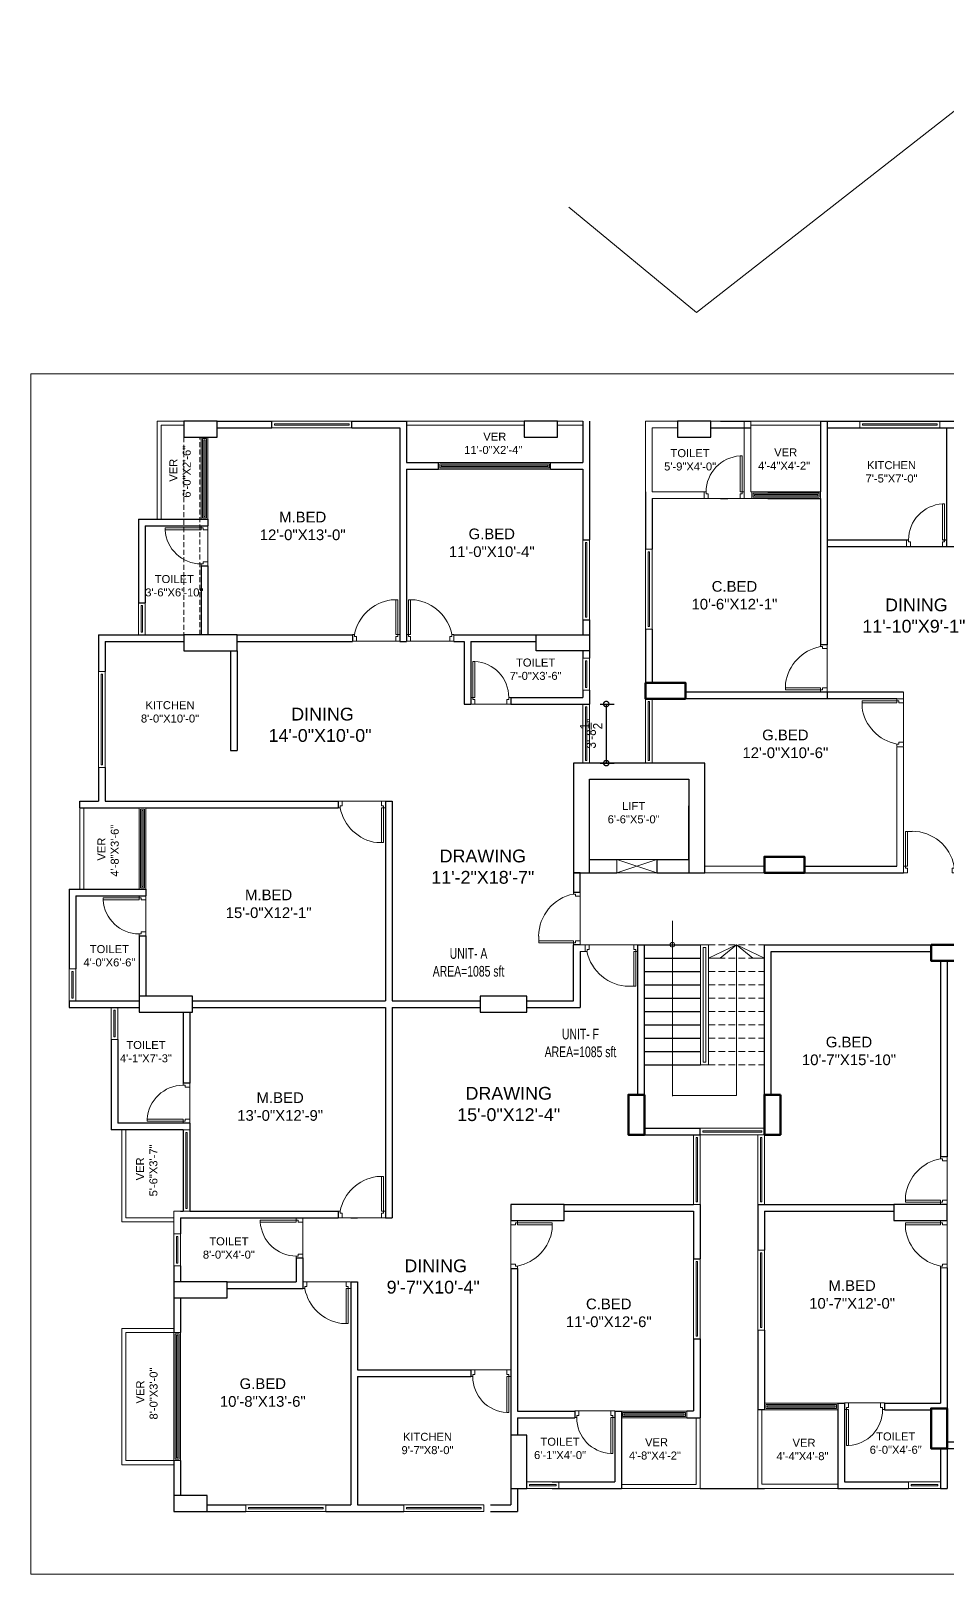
# Model space of a CAD drawing. Header units: feet. Extents: x 26 to 44756, y -209071 to 1253.
# Drawn here: x 1810 to 2497, y 95 to 1253 of the extents above; entities that cross this region are included whole.
import ezdxf

# ---------------------------------------------------------------- set-up
doc = ezdxf.new("R2010")
doc.units = ezdxf.units.FT
doc.header["$MEASUREMENT"] = 0
doc.linetypes.add('DASHED2', pattern=[0.375, 0.25, -0.125])
doc.linetypes.add('HIDDEN', pattern=[0.375, 0.25, -0.125])
doc.layers.get('0').update_dxf_attribs({"lineweight": 0})
doc.layers.get('Defpoints').update_dxf_attribs({"lineweight": 15})
for name, color, linetype, lineweight in [('Beam_Zakirul', 3, 'Continuous', 15), ('COLUMN', 1, 'Continuous', 50), ('Column_Zakirul', 10, 'Continuous', 30), ('DOOR', 13, 'Continuous', 20), ('VER', 30, 'Continuous', 15), ('wall', 250, 'Continuous', 0), ('WALL (I)', 7, 'Continuous', 0), ('WALL 0.30', 3, 'Continuous', 0), ('WIN', 132, 'Continuous', 9)]:
    doc.layers.add(name, color=color, linetype=linetype, lineweight=lineweight)
doc.styles.add('a', font='times.ttf', dxfattribs={"height": 1})
doc.styles.add('arial narrow', font='ARIALN.TTF')
doc.styles.add('DIM', font='arial.ttf', dxfattribs={"width": 0.9, "height": 7})
doc.styles.add('TNR', font='ARIALN.TTF', dxfattribs={"width": 0.7, "height": 8})
doc.dimstyles.new('STANDARD$0', dxfattribs={"dimscale": 0, "dimtxt": 10, "dimasz": 8, "dimexe": 6, "dimexo": 8, "dimgap": 3, "dimtad": 1, "dimdec": 1, "dimzin": 3, "dimdsep": 46, "dimlunit": 4, "dimtxsty": 'DIM', "dimblk": 'DOTSMALL', "dimcen": 0, "dimclrd": 6, "dimclre": 6, "dimclrt": 256, "dimadec": 0, "dimazin": 0, "dimtfac": 1, "dimtdec": 1, "dimtofl": 0, "dimtmove": 2, "dimatfit": 1, "dimldrblk": 'DOTSMALL', "dimfxl": 1, "dimtolj": 1, "dimtzin": 0, "dimarcsym": 0})

# ---------------------------------------------------------------- blocks, each defined once
blk = doc.blocks.new('d 36')
at = {"layer": 'DOOR'}
for p, q in [((114513.8, 20341.9), (114508.8, 20341.9)), ((114512.3, 20315.8), (114512.3, 20341.9)), ((114513.8, 20315.8), (114513.8, 20341.9)), ((114479.8, 20315.8), (114481.3, 20315.8)), ((114481.3, 20314.3), (114482.8, 20314.3)), ((114512.3, 20315.8), (114513.8, 20315.8)), ((114513.8, 20314.3), (114512.3, 20314.3)), ((114515.3, 20315.8), (114513.8, 20315.8)), ((114479.8, 20310.8), (114482.8, 20310.8)), ((114482.8, 20310.8), (114512.3, 20310.8)), ((114515.3, 20310.8), (114512.3, 20310.8))]:
    blk.add_line(p, q, dxfattribs=at)
for points in [[(114481.3, 20314.3), (114481.3, 20315.8)], [(114482.8, 20310.8), (114482.8, 20314.3)], [(114512.3, 20310.8), (114512.3, 20314.3)], [(114513.8, 20314.3), (114513.8, 20315.8)]]:
    blk.add_lwpolyline(points, dxfattribs=at)
blk.add_arc((114513.3, 20309.6), 32.6, 97.9478, 168.9886, dxfattribs=at)
blk = doc.blocks.new('D2')
at = {"layer": 'DOOR', "linetype": 'ByBlock'}
for p, q in [((-5, 0), (-5, -1.5)), ((0, 0), (0, -3)), ((-3.5, -1.5), (-3.5, -3)), ((-32, -27), (-32, -28.5)), ((-5, -27), (-32, -27)), ((-5, -28.5), (-32, -28.5)), ((-5, -27), (-5, -28.5)), ((-5, -30), (-5, -28.5)), ((-3.5, -28.5), (-3.5, -27)), ((0, -30), (0, -27))]:
    blk.add_line(p, q, dxfattribs=at)
for points in [[(-3.5, -1.5), (-5, -1.5)], [(0, -3), (-3.5, -3)], [(-3.5, -28.5), (-5, -28.5)], [(0, -27), (-3.5, -27)]]:
    blk.add_lwpolyline(points, dxfattribs=at)
blk.add_arc((-5, -28.5), 27, 90, 176.8153, dxfattribs=at)
blk = doc.blocks.new('DOOOO')
at = {"layer": 'DOOR'}
blk.add_line((103921.8, 4820), (103945.8, 4820), dxfattribs=at)
at = {"layer": 'DOOR', "rotation": 270}
blk.add_blockref('D2', (103948.8, 4820), dxfattribs=at)
blk = doc.blocks.new('d40')
at = {"layer": 'DOOR'}
for p, q in [((66129.6, 28438.5), (66124.6, 28438.5)), ((66128.1, 28412.5), (66128.1, 28438.5)), ((66129.6, 28412.5), (66129.6, 28438.5)), ((66091.6, 28412.5), (66093.1, 28412.5)), ((66091.6, 28407.5), (66094.6, 28407.5)), ((66093.1, 28411), (66094.6, 28411)), ((66128.1, 28412.5), (66129.6, 28412.5)), ((66129.6, 28411), (66128.1, 28411)), ((66131.1, 28407.5), (66128.1, 28407.5)), ((66131.1, 28412.5), (66129.6, 28412.5))]:
    blk.add_line(p, q, dxfattribs=at)
for points in [[(66093.1, 28411), (66093.1, 28412.5)], [(66094.6, 28407.5), (66094.6, 28411)], [(66128.1, 28407.5), (66128.1, 28411)], [(66129.6, 28411), (66129.6, 28412.5)]]:
    blk.add_lwpolyline(points, dxfattribs=at)
blk.add_arc((66124.9, 28406.1), 32.5, 90.5874, 168.6309, dxfattribs=at)
blk = doc.blocks.new('_DOTSMALL')
at = {"color": 0, "linetype": 'ByBlock', "const_width": 0.5}
blk.add_lwpolyline([(-0.0625, 0, 1), (0.0625, 0, 1)], format="xyb", close=True, dxfattribs=at)
blk = doc.blocks.new('*D98')
at = {"color": 6, "lineweight": -2, "transparency": 16777216}
for p, q in [((2236.6, 747.9), (2247.2, 747.9)), ((2241.2, 747.9), (2241.2, 703.6)), ((2236.6, 703.6), (2247.2, 703.6))]:
    blk.add_line(p, q, dxfattribs=at)
at = {"layer": 'Defpoints', "color": 0, "transparency": 16777216}
for p in [(2228.6, 747.9, 821.9), (2228.6, 703.6), (2241.2, 703.6)]:
    blk.add_point(p, dxfattribs=at)
at = {"color": 6, "lineweight": -2, "transparency": 16777216, "xscale": 8, "yscale": 8, "zscale": 8}
for p, rotation in [((2241.2, 747.9), 90), ((2241.2, 703.6), 270)]:
    blk.add_blockref('_DOTSMALL', p, dxfattribs=dict(at, rotation=rotation))
at = {"transparency": 16777216, "insert": (2229.9, 725.7), "char_height": 7, "attachment_point": 5, "rotation": 90, "style": 'DIM'}
blk.add_mtext('\\A1;3\'-8{\\H1x;\\S1/2;}"', dxfattribs=at)

msp = doc.modelspace()

# ---------------------------------------------------------------- linework, layer by layer
for p, q in [((2308.95, 1041.58), (2579.03, 1252.72)), ((2213.17, 1120.61), (2308.95, 1041.58)), ((2294.59, 959.99, 821.93), (2270.59, 959.99, 821.93)), ((2270.59, 906.97, 821.93), (2270.59, 959.99, 821.93)), ((2275.59, 906.97, 821.93), (2275.59, 954.99, 821.93)), ((2294.59, 954.99, 821.93), (2275.59, 954.99, 821.93)), ((2344.59, 906.97, 821.93), (2344.59, 959.99, 821.93)), ((2349.59, 906.97, 821.93), (2349.59, 959.99, 821.93)), ((2314.59, 906.97, 821.93), (2275.59, 906.97, 821.93)), ((2314.59, 906.97, 821.93), (2314.59, 901.97, 821.93)), ((2344.59, 906.97, 821.93), (2344.59, 901.97, 821.93)), ((2349.59, 906.97, 821.93), (2350.41, 906.97, 821.93)), ((2314.59, 901.97, 821.93), (2275.59, 901.97, 821.93)), ((2350.41, 901.97, 821.93), (2344.59, 901.97, 821.93)), ((2466.41, 870.99, 821.93), (2466.41, 865.99, 821.93)), ((2126.91, 794.9, 821.93), (2126.91, 799.9, 821.93)), ((2464.09, 751.9, 821.93), (2464.09, 756.9, 853.41)), ((2459.09, 751.9, 821.93), (2464.09, 751.9, 821.93)), ((2459.09, 626.36, 31.48), (2459.09, 715.9, 595.26)), ((2459.09, 715.9, 821.93), (2464.09, 715.9, 821.93)), ((2464.09, 621.36), (2464.09, 715.9, 595.26)), ((2359.79, 626.36), (2315.09, 626.36)), ((2315.09, 626.36), (2316.49, 626.36)), ((2315.09, 621.36), (2359.79, 621.36)), ((2221.59, 567.36), (2225.29, 567.36, 821.93)), ((2225.29, 567.36, 821.93), (2225.29, 562.36, 821.93)), ((2225.29, 562.36, 821.93), (2221.59, 562.36)), ((1923.93, 428.46, 821.93), (1928.93, 428.46, 821.93)), ((1916.93, 362.46, 821.93), (1916.93, 367.46, 821.93)), ((1916.93, 367.46, 821.93), (1923.93, 367.46, 821.93)), ((1916.93, 350.46, 821.93), (1916.93, 362.46, 821.93)), ((2496.8, 324.96, 821.93), (2491.8, 324.96, 821.93))]:
    msp.add_line(p, q)
at = {"color": 7, "lineweight": 25, "ltscale": 2}
for p, q in [((1949.41, 959.99, 821.93), (1990.41, 959.99, 821.93)), ((1949.41, 954.99, 821.93), (1990.41, 954.99, 821.93)), ((1949.41, 954.99, 821.93), (1990.41, 954.99, 821.93)), ((1990.41, 954.99, 821.93), (1990.41, 959.99, 821.93)), ((2050.41, 959.99, 821.93), (2091.41, 959.99, 821.93)), ((2050.41, 954.99, 821.93), (2050.41, 959.99, 821.93)), ((2050.41, 954.99, 821.93), (2080.41, 954.99, 821.93)), ((2050.41, 954.99, 821.93), (2086.41, 954.99, 821.93)), ((2086.41, 954.99, 821.93), (2086.41, 794.9, 821.93)), ((2091.41, 959.99, 821.93), (2091.41, 928.99, 821.93)), ((2223.59, 959.99, 821.93), (2223.59, 928.93, 821.93)), ((2228.59, 959.99, 821.93), (2228.59, 870.95, 821.93)), ((2228.59, 959.99, 821.93), (2228.59, 870.95, 821.93)), ((2319.59, 954.99, 821.93), (2349.59, 954.99, 821.93)), ((2326.94, 959.99, 821.93), (2349.59, 959.99, 821.93)), ((2401.77, 959.99, 821.93), (2401.77, 906.97, 821.93)), ((2401.77, 959.99, 821.93), (2406.77, 959.99, 821.93)), ((2406.77, 959.99, 821.93), (2406.77, 792.4, 821.93)), ((2406.77, 959.99, 821.93), (2524.41, 959.99, 821.93)), ((2406.77, 954.99, 821.93), (2524.41, 954.99, 821.93)), ((2496.41, 954.99, 821.93), (2496.41, 865.99, 821.93)), ((2091.41, 928.99, 821.93), (2115.5, 928.99, 821.93)), ((2115.5, 923.99, 821.93), (2115.5, 928.99, 821.93)), ((2199.5, 928.93, 821.93), (2223.59, 928.93, 821.93)), ((2199.5, 923.93, 821.93), (2199.5, 928.93, 821.93)), ((2091.41, 923.99, 821.93), (2091.41, 794.9, 821.93)), ((2091.41, 923.99, 821.93), (2115.5, 923.99, 821.93)), ((2199.5, 923.93, 821.93), (2223.59, 923.93, 821.93)), ((2223.59, 923.93, 821.93), (2223.59, 870.95, 821.93)), ((2223.59, 914.99, 821.93), (2223.59, 870.95, 821.93)), ((2270.59, 906.97, 821.93), (2270.59, 863.94, 821.93)), ((2362.41, 906.97, 821.93), (2401.77, 906.97, 821.93)), ((2275.59, 901.97, 821.93), (2275.59, 863.94, 821.93)), ((2326.94, 901.97, 821.93), (2332.41, 901.97, 821.93)), ((2362.41, 901.97, 821.93), (2401.77, 901.97, 821.93)), ((2401.77, 901.97, 821.93), (2401.77, 792.4, 821.93)), ((1890.41, 886.49, 821.93), (1890.41, 823.9, 821.93)), ((1890.41, 886.49, 821.93), (1937.41, 886.49, 821.93)), ((1895.41, 881.49, 821.93), (1895.41, 823.9, 821.93)), ((1895.41, 881.49, 821.93), (1942.41, 881.49, 821.93)), ((1937.41, 886.49, 821.93), (1942.41, 886.49, 821.93)), ((1942.41, 886.49, 821.93), (1942.41, 881.49, 821.93)), ((2223.59, 870.95, 821.93), (2228.59, 870.95, 821.93)), ((2406.77, 870.99, 821.93), (2467.91, 870.99, 821.93)), ((2493.41, 870.99, 821.93), (2496.41, 870.99, 821.93)), ((2406.77, 865.99, 821.93), (2519.41, 865.99, 821.93)), ((1937.41, 851.49, 821.93), (1937.41, 799.9, 821.93)), ((1937.41, 851.49, 821.93), (1942.41, 851.49, 821.93)), ((1942.41, 851.49, 821.93), (1942.41, 799.9, 821.93)), ((1890.41, 823.9, 821.93), (1895.41, 823.9, 821.93)), ((2223.59, 810.95, 821.93), (2223.59, 799.9, 821.93)), ((2223.59, 810.95, 821.93), (2223.59, 799.9, 821.93)), ((2223.59, 810.95, 821.93), (2228.59, 810.95, 821.93)), ((2228.59, 810.95, 821.93), (2228.59, 799.9, 821.93)), ((2228.59, 810.95, 821.93), (2228.59, 782.4, 821.93)), ((1860.51, 799.9, 821.93), (1924.41, 799.9, 821.93)), ((1860.51, 799.9, 821.93), (1860.51, 772.36, 821.93)), ((1964.41, 799.9, 821.93), (2050.91, 799.9, 821.93)), ((2050.91, 799.9, 821.93), (2050.91, 794.9, 821.93)), ((2126.91, 799.9, 821.93), (2223.59, 799.9, 821.93)), ((2270.59, 803.94, 821.93), (2270.59, 763.9, 821.93)), ((2275.59, 803.94, 821.93), (2275.59, 763.9, 821.93)), ((1865.51, 794.9, 821.93), (1924.41, 794.9, 821.93)), ((1865.51, 794.9, 821.93), (1865.51, 772.36, 821.93)), ((1959.41, 787.9, 821.93), (1959.41, 713.05, 821.93)), ((1964.41, 794.9, 821.93), (2050.91, 794.9, 821.93)), ((1964.41, 787.9, 821.93), (1964.41, 713.05, 821.93)), ((2086.41, 794.9, 821.93), (2091.41, 794.9, 821.93)), ((2126.91, 794.9, 821.93), (2134.59, 794.9, 821.93)), ((2134.59, 794.9, 821.93), (2134.59, 747.9, 821.93)), ((2139.59, 794.9, 821.93), (2139.59, 747.9, 821.93)), ((2139.59, 794.9, 821.93), (2188.59, 794.9, 821.93)), ((2223.59, 787.9, 821.93), (2223.59, 782.4, 821.93)), ((2223.59, 787.9, 821.93), (2223.59, 782.4, 821.93)), ((2228.59, 787.9, 821.93), (2228.59, 782.4, 821.93)), ((2228.59, 787.9, 821.93), (2228.59, 782.4, 821.93)), ((2406.77, 792.4, 821.93), (2401.77, 792.4, 821.93)), ((2169.59, 752.9, 821.93), (2169.59, 747.9, 821.93)), ((2169.59, 752.9, 821.93), (2223.59, 752.9, 821.93)), ((2223.59, 758.4, 821.93), (2223.59, 752.9, 821.93)), ((2223.59, 758.4, 821.93), (2223.59, 752.9, 821.93)), ((2228.59, 758.4, 821.93), (2228.59, 747.9, 821.93)), ((2228.59, 758.4, 821.93), (2228.59, 747.9, 821.93)), ((2464.09, 756.9, 821.93), (2300.59, 756.9, 821.93)), ((2406.77, 756.9, 821.93), (2406.77, 751.9, 821.93)), ((2134.59, 747.9, 821.93), (2139.59, 747.9, 821.93)), ((2169.59, 747.9, 821.93), (2228.59, 747.9, 821.93)), ((2459.09, 751.9, 821.93), (2300.59, 751.9, 821.93)), ((1959.41, 713.05, 821.93), (1964.41, 713.05, 821.93)), ((1860.51, 700.36, 821.93), (1860.51, 675.05, 821.93)), ((1860.51, 700.36, 821.93), (1860.51, 675.05, 821.93)), ((1865.51, 700.36, 821.93), (1865.51, 675.05, 821.93)), ((1865.51, 700.36, 821.93), (1865.51, 675.05, 821.93)), ((2243.09, 691.58, 821.93), (2303.09, 691.58, 821.93)), ((1846.34, 675.05, 821.93), (1860.51, 675.05, 821.93)), ((1846.34, 670.05, 821.93), (1846.34, 675.05, 821.93)), ((1865.51, 675.05, 821.93), (2040.23, 675.05, 821.93)), ((2040.23, 675.05, 821.93), (2040.23, 670.05, 821.93)), ((2075.73, 675.05, 821.93), (2075.73, 525.38, 821.93)), ((2075.73, 675.05, 821.93), (2080.73, 675.05, 821.93)), ((2080.73, 675.05, 821.93), (2080.73, 525.38, 821.93)), ((2303.09, 631.36, 821.93), (2303.09, 671.58, 821.93)), ((1846.34, 670.05, 821.93), (1890.93, 670.05, 821.93)), ((1895.93, 670.05, 821.93), (2040.23, 670.05, 821.93)), ((2228.59, 631.36, 821.93), (2249.09, 631.36, 821.93)), ((2279.09, 631.36, 821.93), (2279.09, 621.36, 821.93)), ((2279.09, 631.36, 821.93), (2303.09, 631.36, 821.93)), ((2389.79, 626.36, 821.93), (2459.09, 626.36, 821.93)), ((2228.59, 621.36, 821.93), (2249.09, 621.36, 821.93)), ((2279.09, 621.36, 821.93), (2313.02, 621.36, 821.93)), ((2389.79, 621.36, 821.93), (2464.09, 621.36, 821.93)), ((1838.34, 609.05, 821.93), (1838.34, 549.38, 821.93)), ((1838.34, 609.05, 821.93), (1890.93, 609.05, 821.93)), ((1843.34, 604.05, 821.93), (1843.34, 549.38, 821.93)), ((1843.34, 604.05, 821.93), (1895.93, 604.05, 821.93)), ((1890.93, 609.05, 821.93), (1895.93, 609.05, 821.93)), ((1895.93, 609.05, 821.93), (1895.93, 604.05, 821.93)), ((1890.93, 574.05, 821.93), (1895.93, 574.05, 821.93)), ((1890.93, 574.05, 821.93), (1890.93, 525.99, 821.93)), ((1895.93, 574.05, 821.93), (1895.93, 528.88, 821.93)), ((2216.59, 525.38), (2216.59, 567.36)), ((2221.59, 567.36), (2216.59, 567.36)), ((2264.79, 454.82, 821.93), (2264.79, 567.36, 821.93)), ((2264.79, 567.36, 821.93), (2311.79, 567.36, 821.93)), ((2269.79, 454.82, 821.93), (2269.79, 567.36, 821.93)), ((2359.79, 567.36, 821.93), (2484.8, 567.36, 821.93)), ((2359.79, 454.82, 821.93), (2359.79, 567.36, 821.93)), ((2359.79, 567.36, 821.93), (2364.79, 567.36, 821.93)), ((2221.59, 562.36), (2221.59, 520.38)), ((2269.79, 557.36, 821.93), (2311.79, 557.36, 821.93)), ((2364.79, 562.36, 821.93), (2484.8, 562.36, 821.93)), ((2364.79, 454.82, 821.93), (2364.79, 562.36, 821.93)), ((2269.79, 547.36, 821.93), (2311.79, 547.36, 821.93)), ((2491.8, 555.36, 821.93), (2491.8, 408.39, 821.93)), ((2496.8, 555.36, 821.93), (2496.8, 408.39, 821.93)), ((2269.79, 537.36, 821.93), (2311.79, 537.36, 821.93)), ((1838.34, 525.38, 821.93), (1838.34, 520.38, 821.93)), ((1838.34, 525.38, 821.93), (1890.93, 525.38, 821.93)), ((1930.93, 525.38, 821.93), (2075.73, 525.38, 821.93)), ((2080.73, 525.38, 821.93), (2146.59, 525.38, 821.93)), ((2181.59, 525.38, 821.93), (2216.59, 525.38, 821.93)), ((2269.79, 527.36, 821.93), (2311.79, 527.36, 821.93)), ((1838.34, 520.38, 821.93), (1890.93, 520.38, 821.93)), ((1923.93, 516.88, 821.93), (1923.93, 463.46, 821.93)), ((1928.93, 516.88, 821.93), (1928.93, 463.46, 821.93)), ((1930.93, 520.38, 821.93), (2075.73, 520.38, 821.93)), ((2075.73, 520.38, 821.93), (2075.73, 362.46, 821.93)), ((2080.73, 520.38, 821.93), (2080.73, 362.46, 821.93)), ((2080.73, 520.38, 821.93), (2146.59, 520.38, 821.93)), ((2181.59, 520.38, 821.93), (2221.59, 520.38, 821.93)), ((2269.79, 517.36, 821.93), (2311.79, 517.36, 821.93)), ((2269.79, 507.36, 821.93), (2311.79, 507.36, 821.93)), ((1869.93, 496.38, 821.93), (1869.93, 428.46, 821.93)), ((1874.93, 496.38, 821.93), (1874.93, 433.46, 821.93)), ((2269.79, 497.36, 821.93), (2311.79, 497.36, 821.93)), ((2269.79, 487.36, 821.93), (2311.79, 487.36, 821.93)), ((2269.79, 477.36, 821.93), (2311.79, 477.36, 821.93)), ((1928.93, 463.46, 821.93), (1923.93, 463.46, 821.93)), ((1923.93, 428.46, 821.93), (1869.93, 428.46, 821.93)), ((1928.93, 433.46, 821.93), (1874.93, 433.46, 821.93)), ((1923.93, 428.46, 821.93), (1923.93, 367.46, 821.93)), ((1928.93, 433.46, 821.93), (1928.93, 367.46, 821.93)), ((2269.79, 429.82, 821.93), (2311.58, 429.82, 821.93)), ((2311.58, 424.82, 821.93), (2311.58, 429.82, 821.93)), ((2269.79, 424.82, 821.93), (2311.58, 424.82, 821.93)), ((2496.8, 408.39, 821.93), (2491.8, 408.39, 821.93)), ((2209.59, 372.46, 821.93), (2301.59, 372.46, 821.93)), ((2209.59, 372.46, 821.93), (2306.59, 372.46, 821.93)), ((2311.58, 372.46, 821.93), (2311.58, 331.79, 821.93)), ((2354.79, 372.46, 821.93), (2354.79, 338.29, 821.93)), ((2354.79, 372.46, 821.93), (2456.8, 372.46, 821.93)), ((2354.79, 372.46, 821.93), (2456.8, 372.46, 821.93)), ((1921.93, 367.46, 821.93), (1923.93, 367.46, 821.93)), ((1921.93, 362.46, 821.93), (2040.23, 362.46, 821.93)), ((1921.93, 362.46, 821.93), (1921.93, 350.46, 821.93)), ((1928.93, 367.46, 821.93), (2040.23, 367.46, 821.93)), ((2040.23, 367.46, 821.93), (2040.23, 362.46, 821.93)), ((2049.73, 362.46, 821.93), (2054.73, 362.46, 821.93)), ((2075.73, 362.46, 821.93), (2080.73, 362.46, 821.93)), ((2209.59, 367.46, 821.93), (2306.58, 367.46, 821.93)), ((2306.58, 367.46, 821.93), (2306.58, 331.79, 821.93)), ((2359.79, 367.46, 821.93), (2359.79, 338.29, 821.93)), ((2359.79, 367.46, 821.93), (2456.8, 367.46, 821.93)), ((2359.79, 367.46, 821.93), (2456.8, 367.46, 821.93)), ((1916.93, 326.46, 821.93), (1916.93, 314.46, 821.93)), ((1921.93, 326.46, 821.93), (1921.93, 314.46, 821.93)), ((2008.73, 332.46, 821.93), (2013.73, 332.46, 821.93)), ((2008.73, 332.46, 821.93), (2008.73, 314.46, 821.93)), ((2013.73, 332.46, 821.93), (2013.73, 309.46, 821.93)), ((2169.59, 324.46, 821.93), (2169.59, 171.7, 821.93)), ((2169.59, 324.46, 821.93), (2174.59, 324.46, 821.93)), ((2174.59, 324.46, 821.93), (2174.59, 217.7, 821.93)), ((2306.58, 331.79, 821.93), (2311.58, 331.79, 821.93)), ((2491.8, 324.96, 821.93), (2491.8, 223.7, 821.93)), ((2496.8, 324.96, 821.93), (2496.8, 219.7, 821.93)), ((1956.93, 314.46, 821.93), (2008.73, 314.46, 821.93)), ((2049.73, 314.65, 821.93), (2054.73, 314.65, 821.93)), ((2049.73, 314.65, 821.93), (2049.73, 147.46, 821.93)), ((2054.73, 314.65, 821.93), (2054.73, 248.46, 821.93)), ((1916.93, 302.46, 821.93), (1916.93, 276.46, 821.93)), ((1921.93, 302.46, 821.93), (1921.93, 276.46, 821.93)), ((1956.93, 309.46, 821.93), (2013.73, 309.46, 821.93)), ((2354.79, 278.29, 821.93), (2354.79, 218.7, 821.93)), ((2359.79, 278.29, 821.93), (2359.79, 223.7, 821.93)), ((2306.58, 271.79, 821.93), (2306.58, 217.73, 821.93)), ((2306.58, 271.79, 821.93), (2311.58, 271.79, 821.93)), ((2311.58, 271.79, 821.93), (2311.58, 212.7, 821.93)), ((2054.73, 248.46, 821.93), (2139.59, 248.46, 821.93)), ((2054.73, 243.46, 821.93), (2139.59, 243.46, 821.93)), ((2054.73, 243.46, 821.93), (2054.73, 147.46, 821.93)), ((2139.59, 248.46, 821.93), (2139.59, 243.46, 821.93)), ((2414.83, 223.7, 821.93), (2414.83, 218.7, 821.93)), ((2414.83, 223.7, 821.93), (2419.83, 223.7, 821.93)), ((2419.83, 223.7, 821.93), (2419.83, 164.7, 821.93)), ((2449.83, 223.7, 821.93), (2449.83, 218.7, 821.93)), ((2449.83, 223.7, 821.93), (2491.8, 223.7, 821.93)), ((2174.59, 217.7, 821.93), (2217.59, 217.7, 821.93)), ((2174.59, 212.7, 821.93), (2217.59, 212.7, 821.93)), ((2174.59, 212.7, 821.93), (2174.59, 199.7, 821.93)), ((2217.59, 217.7, 821.93), (2217.59, 212.7, 821.93)), ((2247.59, 217.7, 821.93), (2252.59, 217.7, 821.93)), ((2247.59, 217.7, 821.93), (2247.59, 164.7, 821.93)), ((2252.59, 217.7, 821.93), (2252.59, 159.7, 821.93)), ((2301.59, 217.73, 821.93), (2306.58, 217.73, 821.93)), ((2301.59, 212.7, 821.93), (2311.58, 212.7, 821.93)), ((2359.8, 218.7, 821.93), (2354.79, 218.7, 821.93)), ((2414.83, 218.7, 821.93), (2414.83, 159.7, 821.93)), ((2449.83, 218.7, 821.93), (2484.8, 218.7, 821.93)), ((2491.8, 189.7, 821.93), (2491.8, 159.7, 821.93)), ((2496.8, 194.7, 821.93), (2544.8, 194.7, 821.93)), ((2496.8, 189.7, 821.93), (2496.8, 159.7, 821.93)), ((2496.8, 189.7, 821.93), (2627.8, 189.7, 821.93)), ((1916.93, 180.46, 821.93), (1916.93, 154.46, 821.93)), ((1921.93, 180.46, 821.93), (1921.93, 154.46, 821.93)), ((2200.59, 164.7, 821.93), (2247.59, 164.7, 821.93)), ((2419.83, 164.7, 821.93), (2467.8, 164.7, 821.93)), ((2169.59, 159.7, 821.93), (2169.59, 147.46, 821.93)), ((2174.59, 159.7, 821.93), (2174.59, 142.46, 821.93)), ((2200.59, 159.7, 821.93), (2252.59, 159.7, 821.93)), ((2311.58, 159.7, 821.93), (2359.79, 159.7, 821.93)), ((2414.83, 159.7, 821.93), (2467.8, 159.7, 821.93)), ((2491.8, 159.7, 821.93), (2496.8, 159.7, 821.93)), ((1941.93, 147.46, 821.93), (1970.99, 147.46, 821.93)), ((1941.93, 142.46, 821.93), (1970.99, 142.46, 821.93)), ((2030.99, 147.46, 821.93), (2049.73, 147.46, 821.93)), ((2030.99, 142.46, 821.93), (2089.48, 142.46, 821.93)), ((2054.73, 147.46, 821.93), (2089.48, 147.46, 821.93)), ((2154.48, 147.46, 821.93), (2169.59, 147.46, 821.93)), ((2154.48, 142.46, 821.93), (2174.59, 142.46, 821.93))]:
    msp.add_line(p, q, dxfattribs=at)
msp.add_lwpolyline([(1809.73, 995.52), (3289.26, 995.52), (3289.26, 95.37), (1809.73, 95.37)], close=True)
msp.add_lwpolyline([(2216.59, 606.86), (2221.59, 606.86), (2221.59, 621.36), (2216.59, 621.36)], close=True, dxfattribs=at)
at = {"layer": 'Beam_Zakirul', "linetype": 'DASHED2', "lineweight": 13, "ltscale": 15, "elevation": 821.93}
msp.add_lwpolyline([(1936.41, 947.99), (1924.41, 947.99), (1924.41, 799.9), (1936.41, 799.9)], close=True, dxfattribs=at)
at = {"layer": 'COLUMN', "ltscale": 85, "elevation": 821.93}
for points in [[(2270.59, 763.9), (2270.59, 751.9), (2300.59, 751.9), (2300.59, 763.9)], [(2389.79, 621.36), (2389.79, 633.36), (2359.79, 633.36), (2359.79, 621.36)], [(2484.8, 567.36), (2484.8, 555.36), (2514.8, 555.36), (2514.8, 567.36)], [(2269.79, 454.82), (2257.79, 454.82), (2257.79, 424.82), (2269.79, 424.82)], [(2371.79, 454.82), (2359.79, 454.82), (2359.79, 424.82), (2371.79, 424.82)]]:
    msp.add_lwpolyline(points, close=True, dxfattribs=at)
msp.add_lwpolyline([(2496.8, 189.7), (2496.8, 219.7), (2484.8, 219.7), (2484.8, 189.7), (2496.8, 189.7)], dxfattribs=at)
at = {"layer": 'Column_Zakirul', "ltscale": 85, "elevation": 821.93}
for points in [[(1924.41, 959.99), (1924.41, 947.99), (1949.41, 947.99), (1949.41, 959.99)], [(2179.59, 959.99), (2179.59, 947.99), (2204.59, 947.99), (2204.59, 959.99)], [(2294.59, 959.99), (2294.59, 947.99), (2319.59, 947.99), (2319.59, 959.99)], [(2188.59, 799.9), (2228.59, 799.9), (2228.59, 787.9), (2188.59, 787.9)], [(2270.59, 763.9), (2270.59, 751.9), (2300.59, 751.9), (2300.59, 763.9)], [(2389.79, 621.36), (2389.79, 633.36), (2359.79, 633.36), (2359.79, 621.36)], [(2484.8, 567.36), (2484.8, 555.36), (2514.8, 555.36), (2514.8, 567.36)], [(1890.93, 528.88), (1890.93, 516.88), (1930.93, 516.88), (1930.93, 528.88)], [(2146.59, 528.88), (2146.59, 516.88), (2181.59, 516.88), (2181.59, 528.88)], [(2269.79, 454.82), (2257.79, 454.82), (2257.79, 424.82), (2269.79, 424.82)], [(2371.79, 454.82), (2359.79, 454.82), (2359.79, 424.82), (2371.79, 424.82)], [(2169.59, 372.46), (2169.59, 360.46), (2209.59, 360.46), (2209.59, 372.46)], [(2456.8, 372.46), (2456.8, 360.46), (2496.8, 360.46), (2496.8, 372.46)], [(1916.93, 314.46), (1916.93, 302.46), (1956.93, 302.46), (1956.93, 314.46)], [(2169.59, 159.7), (2181.59, 159.7), (2181.59, 199.7), (2169.59, 199.7)], [(1916.93, 154.46), (1916.93, 142.46), (1941.93, 142.46), (1941.93, 154.46)]]:
    msp.add_lwpolyline(points, close=True, dxfattribs=at)
for points in [[(1964.41, 787.9), (1964.41, 799.9), (1924.41, 799.9), (1924.41, 787.9), (1964.41, 787.9)], [(2496.8, 189.7), (2496.8, 219.7), (2484.8, 219.7), (2484.8, 189.7), (2496.8, 189.7)]]:
    msp.add_lwpolyline(points, dxfattribs=at)
at = {"layer": 'Column_Zakirul', "ltscale": 85}
msp.add_lwpolyline([(2315.09, 703.58), (2216.59, 703.58), (2216.59, 621.36), (2228.59, 621.36), (2228.59, 691.58), (2303.09, 691.58), (2303.09, 621.36), (2315.09, 621.36)], close=True, dxfattribs=at)
at = {"layer": 'DOOR'}
for p, q in [((2221.59, 603.86), (2221.59, 570.36)), ((2228.29, 567.36, 821.93), (2261.79, 567.36, 821.93))]:
    msp.add_line(p, q, dxfattribs=at)
at = {"layer": 'VER', "ltscale": 85}
for p, q in [((1904.4, 959.99, 821.93), (1904.4, 886.49, 821.93)), ((1924.41, 959.99, 821.93), (1904.4, 959.99, 821.93)), ((1907.4, 956.99, 821.93), (1907.4, 886.49, 821.93)), ((1924.41, 956.99, 821.93), (1907.4, 956.99, 821.93)), ((2091.41, 959.99, 821.93), (2179.59, 959.99, 821.93)), ((2091.41, 956.99, 821.93), (2179.59, 956.99, 821.93)), ((2204.59, 959.99, 821.93), (2223.59, 959.99, 821.93)), ((2204.59, 956.99, 821.93), (2223.59, 956.99, 821.93)), ((2270.59, 906.97, 821.93), (2270.59, 959.99, 821.93)), ((2326.94, 959.99, 821.93), (2319.59, 959.99, 821.93)), ((2349.59, 959.99, 821.93), (2401.77, 959.99, 821.93)), ((2349.59, 956.99, 821.93), (2401.77, 956.99, 821.93)), ((1846.34, 670.05, 821.93), (1846.34, 609.05, 821.93)), ((1849.34, 670.05, 821.93), (1849.34, 609.05, 821.93)), ((2311.79, 477.36, 821.93), (2311.79, 567.36, 821.93)), ((2317.79, 477.36, 821.93), (2317.79, 567.36, 821.93)), ((1877.93, 428.46, 821.93), (1877.93, 359.46, 821.93)), ((1880.93, 428.46, 821.93), (1880.93, 362.46, 821.93)), ((1916.93, 359.46, 821.93), (1877.93, 359.46, 821.93)), ((1916.93, 362.46, 821.93), (1880.93, 362.46, 821.93)), ((1877.93, 279.46, 821.93), (1877.93, 177.46, 821.93)), ((1916.93, 279.46, 821.93), (1877.93, 279.46, 821.93)), ((1880.93, 276.46, 821.93), (1880.93, 180.46, 821.93)), ((1921.93, 276.46, 821.93), (1880.93, 276.46, 821.93)), ((2308.58, 212.7, 821.93), (2308.58, 162.7, 821.93)), ((2311.58, 212.7, 821.93), (2311.58, 159.7, 821.93)), ((2354.79, 218.7, 821.93), (2354.79, 159.7, 821.93)), ((2357.79, 218.7, 821.93), (2357.79, 162.74, 821.93)), ((1916.93, 177.46, 821.93), (1877.93, 177.46, 821.93)), ((1921.93, 180.46, 821.93), (1880.93, 180.46, 821.93)), ((2252.59, 162.7, 821.93), (2308.58, 162.7, 821.93)), ((2357.79, 162.74, 821.93), (2414.83, 162.74, 821.93)), ((2252.59, 159.7, 821.93), (2311.58, 159.7, 821.93)), ((2354.79, 159.7, 821.93), (2414.83, 159.7, 821.93))]:
    msp.add_line(p, q, dxfattribs=at)
at = {"layer": 'VER', "ltscale": 85, "elevation": 821.93}
for points in [[(2311.79, 567.36), (2317.79, 567.36), (2317.79, 477.36), (2311.79, 477.36)], [(2313.79, 565.36), (2315.79, 565.36), (2315.79, 479.36), (2313.79, 479.36)]]:
    msp.add_lwpolyline(points, close=True, dxfattribs=at)
at = {"layer": 'wall', "color": 5, "ltscale": 85}
for p, q in [((2279.09, 631.36, 821.93), (2249.09, 621.36, 821.93)), ((2279.09, 621.36, 821.93), (2249.09, 631.36, 821.93)), ((2290.79, 585.29, 821.93), (2290.79, 453.93, 821.93)), ((2290.79, 454.25, 821.93), (2290.79, 567.36, 821.93)), ((2338.79, 567.36, 821.93), (2317.79, 557.36, 821.93)), ((2326.58, 557.36, 821.93), (2338.79, 567.36, 821.93)), ((2338.79, 567.36, 821.93), (2338.79, 454.25, 821.93)), ((2338.79, 567.36, 821.93), (2359.79, 557.36, 821.93)), ((2351.01, 557.36, 821.93), (2338.79, 567.36, 821.93)), ((2317.79, 557.36, 821.93), (2326.58, 557.36, 821.93)), ((2351.01, 557.36, 821.93), (2359.79, 557.36, 821.93)), ((2338.79, 454.25, 821.93), (2290.79, 454.25, 821.93))]:
    msp.add_line(p, q, dxfattribs=at)
at = {"layer": 'wall', "color": 0, "linetype": 'HIDDEN', "ltscale": 20}
for p, q in [((2317.79, 567.36, 821.93), (2359.79, 567.36, 821.93)), ((2317.79, 557.36, 821.93), (2359.79, 557.36, 821.93)), ((2317.79, 547.36, 821.93), (2359.79, 547.36, 821.93)), ((2317.79, 537.36, 821.93), (2359.79, 537.36, 821.93)), ((2317.79, 527.36, 821.93), (2359.79, 527.36, 821.93)), ((2317.79, 517.36, 821.93), (2359.79, 517.36, 821.93)), ((2317.79, 507.36, 821.93), (2359.79, 507.36, 821.93)), ((2317.79, 497.36, 821.93), (2359.79, 497.36, 821.93)), ((2317.79, 487.36, 821.93), (2359.79, 487.36, 821.93)), ((2317.79, 477.36, 821.93), (2359.79, 477.36, 821.93))]:
    msp.add_line(p, q, dxfattribs=at)
at = {"layer": 'wall', "color": 5, "ltscale": 85, "elevation": 821.93}
for points in [[(1990.41, 954.99), (2050.41, 954.99), (2050.41, 959.99), (1990.41, 959.99)], [(1992.41, 956.99), (2048.41, 956.99), (2048.41, 957.99), (1992.41, 957.99)], [(2431.41, 954.99), (2491.41, 954.99), (2491.41, 959.99), (2431.41, 959.99)], [(2433.41, 956.99), (2489.41, 956.99), (2489.41, 957.99), (2433.41, 957.99)], [(1942.41, 947.99), (1937.41, 947.99), (1937.41, 886.49), (1942.41, 886.49)], [(1941.41, 946.99), (1938.41, 946.99), (1938.41, 887.49), (1941.41, 887.49)], [(1940.41, 945.99), (1939.41, 945.99), (1939.41, 888.49), (1940.41, 888.49)], [(2115.5, 923.99), (2199.5, 923.99), (2199.5, 928.99), (2115.5, 928.99)], [(2116.5, 924.99), (2198.5, 924.99), (2198.5, 927.99), (2116.5, 927.99)], [(2117.5, 925.99), (2197.5, 925.99), (2197.5, 926.99), (2117.5, 926.99)], [(2350.41, 906.97), (2401.77, 906.97), (2401.77, 901.97), (2350.41, 901.97)], [(2351.41, 905.97), (2400.77, 905.97), (2400.77, 902.97), (2351.41, 902.97)], [(2352.41, 904.97), (2399.77, 904.97), (2399.77, 903.97), (2352.41, 903.97)], [(2223.59, 870.95), (2228.59, 870.95), (2228.59, 810.95), (2223.59, 810.95)], [(2225.59, 868.95), (2226.59, 868.95), (2226.59, 812.95), (2225.59, 812.95)], [(2270.59, 863.94), (2275.59, 863.94), (2275.59, 803.94), (2270.59, 803.94)], [(2272.59, 861.94), (2273.59, 861.94), (2273.59, 805.94), (2272.59, 805.94)], [(1895.41, 823.9), (1890.41, 823.9), (1890.41, 799.9), (1895.41, 799.9)], [(1893.41, 821.9), (1892.41, 821.9), (1892.41, 801.9), (1893.41, 801.9)], [(2228.59, 782.4), (2223.59, 782.4), (2223.59, 758.4), (2228.59, 758.4)], [(2226.59, 780.4), (2225.59, 780.4), (2225.59, 760.4), (2226.59, 760.4)], [(1860.51, 772.36), (1865.51, 772.36), (1865.51, 700.36), (1860.51, 700.36)], [(1862.51, 770.36), (1863.51, 770.36), (1863.51, 702.36), (1862.51, 702.36)], [(2228.59, 747.9), (2223.59, 747.9), (2223.59, 703.58), (2228.59, 703.58)], [(2226.59, 745.9), (2225.59, 745.9), (2225.59, 705.58), (2226.59, 705.58)], [(2275.59, 751.9), (2270.59, 751.9), (2270.59, 703.58), (2275.59, 703.58)], [(2273.59, 749.9), (2272.59, 749.9), (2272.59, 705.58), (2273.59, 705.58)], [(1890.93, 609.05), (1895.93, 609.05), (1895.93, 670.05), (1890.93, 670.05)], [(1891.93, 610.05), (1894.93, 610.05), (1894.93, 669.05), (1891.93, 669.05)], [(1892.93, 611.05), (1893.93, 611.05), (1893.93, 668.05), (1892.93, 668.05)], [(2279.09, 631.36), (2249.09, 631.36), (2249.09, 621.36), (2279.09, 621.36)], [(1843.34, 549.38), (1838.34, 549.38), (1838.34, 525.38), (1843.34, 525.38)], [(1841.34, 547.38), (1840.34, 547.38), (1840.34, 527.38), (1841.34, 527.38)], [(1874.93, 520.38), (1869.93, 520.38), (1869.93, 496.38), (1874.93, 496.38)], [(1872.93, 518.38), (1871.93, 518.38), (1871.93, 498.38), (1872.93, 498.38)], [(1923.93, 428.46), (1928.93, 428.46), (1928.93, 367.46), (1923.93, 367.46)], [(2311.58, 424.82), (2359.79, 424.82), (2359.79, 429.82), (2311.58, 429.82)], [(1925.93, 426.68), (1926.93, 426.68), (1926.93, 369.46), (1925.93, 369.46)], [(2306.58, 424.82), (2311.58, 424.82), (2311.58, 372.46), (2306.58, 372.46)], [(2308.58, 422.82), (2309.58, 422.82), (2309.58, 374.46), (2308.58, 374.46)], [(2313.58, 426.82), (2357.79, 426.82), (2357.79, 427.82), (2313.58, 427.82)], [(2354.79, 424.82), (2359.79, 424.82), (2359.79, 372.46), (2354.79, 372.46)], [(2356.79, 422.82), (2357.79, 422.82), (2357.79, 374.46), (2356.79, 374.46)], [(1921.93, 350.46), (1916.93, 350.46), (1916.93, 326.46), (1921.93, 326.46)], [(1919.93, 348.46), (1918.93, 348.46), (1918.93, 328.46), (1919.93, 328.46)], [(2354.79, 338.29), (2359.79, 338.29), (2359.79, 278.29), (2354.79, 278.29)], [(2356.79, 336.29), (2357.79, 336.29), (2357.79, 280.29), (2356.79, 280.29)], [(2306.58, 331.79), (2311.58, 331.79), (2311.58, 271.79), (2306.58, 271.79)], [(2308.58, 329.79), (2309.58, 329.79), (2309.58, 273.79), (2308.58, 273.79)], [(1916.93, 276.46), (1921.93, 276.46), (1921.93, 180.46), (1916.93, 180.46)], [(1917.93, 275.46), (1920.93, 275.46), (1920.93, 181.46), (1917.93, 181.46)], [(1918.93, 274.46), (1919.93, 274.46), (1919.93, 182.46), (1918.93, 182.46)], [(2414.83, 218.7), (2359.8, 218.7), (2359.8, 223.7), (2414.83, 223.7)], [(2413.83, 219.7), (2360.8, 219.7), (2360.8, 222.7), (2413.83, 222.7)], [(2412.83, 220.7), (2361.8, 220.7), (2361.8, 221.7), (2412.83, 221.7)], [(2301.59, 212.7), (2252.59, 212.7), (2252.59, 217.7), (2301.59, 217.7)], [(2300.59, 213.7), (2253.59, 213.7), (2253.59, 216.7), (2300.59, 216.7)], [(2299.59, 214.7), (2254.59, 214.7), (2254.59, 215.7), (2299.59, 215.7)], [(2181.59, 159.7), (2205.59, 159.7), (2205.59, 164.7), (2181.59, 164.7)], [(2183.59, 161.7), (2203.59, 161.7), (2203.59, 162.7), (2183.59, 162.7)], [(2467.8, 159.7), (2491.8, 159.7), (2491.8, 164.7), (2467.8, 164.7)], [(2469.8, 161.7), (2489.8, 161.7), (2489.8, 162.7), (2469.8, 162.7)], [(1970.99, 142.46), (2030.99, 142.46), (2030.99, 147.46), (1970.99, 147.46)], [(1972.99, 144.46), (2028.99, 144.46), (2028.99, 145.46), (1972.99, 145.46)], [(2089.48, 142.46), (2149.48, 142.46), (2149.48, 147.46), (2089.48, 147.46)], [(2091.48, 144.46), (2147.48, 144.46), (2147.48, 145.46), (2091.48, 145.46)]]:
    msp.add_lwpolyline(points, close=True, dxfattribs=at)
at = {"layer": 'wall', "color": 5, "ltscale": 85}
msp.add_circle((2290.79, 567.36, 821.93), 1.71, dxfattribs=at)

# ---------------------------------------------------------------- block references
at = {"layer": 'wall', "color": 0, "xscale": -1}
for p in [(106263.36, -3918.03, 821.93), (106415.18, -3954.01, 821.93)]:
    msp.add_blockref('DOOOO', p, dxfattribs=at)
for p, rotation in [((6762.41, 104800.27, 821.93), 90), ((6715.93, 104522.82, 821.93), 90), ((6833.73, 104281.23, 821.93), 90), ((-101498.94, 5043.71, 821.93), 180)]:
    msp.add_blockref('DOOOO', p, dxfattribs=dict(at, rotation=rotation))
at = {"layer": 'wall', "color": 0}
msp.add_blockref('DOOOO', (-101779.19, -4072.1, 821.93), dxfattribs=at)
for p, rotation in [((6748.93, -103485.32, 821.93), 90), ((106088.36, 5068.46, 821.93), 180), ((106166.32, 5037.71, 821.93), 180)]:
    msp.add_blockref('DOOOO', p, dxfattribs=dict(at, rotation=rotation))
at = {"layer": 'WALL 0.30', "xscale": -1}
msp.add_blockref('d40', (68595.17, -27786.11, 0), dxfattribs=at)
for p, rotation in [((30629.06, 66698.45), 90), ((-63866.29, 28974.84, 821.93), 180)]:
    msp.add_blockref('d40', p, dxfattribs=dict(at, rotation=rotation))
at = {"layer": 'WIN', "color": 4}
for p in [(-112428.93, -19515.89, 821.93), (-112439.61, -19948.34, 821.93)]:
    msp.add_blockref('d 36', p, dxfattribs=at)
at = {"layer": 'WIN', "color": 4, "xscale": -1}
msp.add_blockref('d 36', (116606.75, -19515.89, 821.93), dxfattribs=at)
for p, rotation in [((22717.56, 115272.24, 821.93), 90), ((-112439.61, 20985.84, 821.93), 180), ((22807.59, 114888.23, 821.93), 90), ((-18141.21, -114154.88, 821.93), 270), ((-112466.11, 20625.25, 821.93), 180)]:
    msp.add_blockref('d 36', p, dxfattribs=dict(at, rotation=rotation))
at = {"layer": 'WIN', "color": 4}
for p, rotation in [((22774.88, -113763.44, 821.93), 90.00000000000001), ((22807.59, -114154.88, 821.93), 90)]:
    msp.add_blockref('d 36', p, dxfattribs=dict(at, rotation=rotation))

# ---------------------------------------------------------------- texts
at = {"layer": 'WALL (I)', "lineweight": 30}
for s, insert, char_height, attachment_point, style in [('{\\fArial|b0|i0|c0|p34; VER\\P11\'-0"X2\'-4"}', (2156.45, 935.33), 6, 8, 'arial narrow'), ('{\\fArial|b0|i0|c0|p34; VER\\P4\'-4"X4\'-2"}', (2374.57, 931.62), 6, 5, 'arial narrow'), ('{\\fArial|b0|i0|c0|p34;M.BED\\P12\'-0"X13\'-0"}', (2013.55, 870.67), 8, 8, 'a'), ('{\\fArial|b0|i0|c0|p34;G.BED\\P11\'-0"X10\'-4"}', (2155.34, 858.03), 8, 8, 'a'), ('{\\fArial|b0|i0|c0|p34;C.BED\\P10\'-6"X12\'-1"}', (2337.32, 818.67), 8, 8, 'a'), ('{\\fArial|b0|i0|c0|p34;G.BED\\P12\'-0"X10\'-6"}', (2375.49, 707.23), 8, 8, 'a'), ('{\\fArial|b0|i0|c0|p34;M.BED\\P15\'-0"X12\'-1"}', (1988.02, 587.28), 8, 8, 'a'), ('{\\fArial|b0|i0|c0|p34;G.BED\\P10\'-7"X15\'-10"}', (2423.21, 476.96), 8, 8, 'a'), ('{\\fArial|b0|i0|c0|p34;M.BED\\P13\'-0"X12\'-9"}', (1996.66, 435.24), 8, 8, 'a'), ('{\\fArial|b0|i0|c0|p34;M.BED\\P10\'-7"X12\'-0"}', (2425.56, 294.32), 8, 8, 'a'), ('{\\fArial|b0|i0|c0|p34;C.BED\\P11\'-0"X12\'-6"}', (2243.06, 280.52), 8, 8, 'a'), ('{\\fArial|b0|i0|c0|p34;G.BED\\P10\'-8"X13\'-6"}', (1983.65, 220.75), 8, 8, 'a'), ('{\\fArial|b0|i0|c0|p34; VER\\P4\'-8"X4\'-2"}', (2277.72, 189.28), 6, 5, 'arial narrow'), ('{\\fArial|b0|i0|c0|p34; VER\\P4\'-4"X4\'-8"}', (2388.33, 188.82, 821.93), 6, 5, 'arial narrow')]:
    msp.add_mtext(s, dxfattribs=dict(at, insert=insert, char_height=char_height, attachment_point=attachment_point, style=style))
at = {"layer": 'WALL (I)', "lineweight": 30, "char_height": 6, "attachment_point": 8, "rotation": 90, "style": 'arial narrow'}
for s, insert in [('{\\fArial|b0|i0|c0|p34; VER\\P6\'-0"X2\'-6"}', (1929.67, 922.07)), ('{\\fArial|b0|i0|c0|p34; VER\\P4\'-8"X3\'-6"}', (1875.71, 637.91)), ('{\\fArial|b0|i0|c0|p34; VER\\P5\'-6"X3\'-7"}', (1904.69, 398.13)), ('{\\fArial|b0|i0|c0|p34; VER\\P8\'-0"X3\'-0"}', (1904.83, 230.81))]:
    msp.add_mtext(s, dxfattribs=dict(at, insert=insert))
at = {"layer": 'WALL (I)', "lineweight": 30, "attachment_point": 8}
for s, insert, char_height, width, style in [('{\\fArial|b0|i0|c0|p34;TOILET\\P5\'-9"X4\'-0"}', (2304.08, 922.95, 821.93), 6, 43.0809, 'a'), ('{\\fArial|b0|i0|c0|p34;KITCHEN\\P7\'-5"X7\'-0"}', (2455.1, 913.94), 6, 43.0809, 'a'), ('{\\fArial|b0|i0|c0|p34;TOILET\\P3\'-6"X6\'-10"}', (1917.31, 828.52), 6, 43.0809, 'a'), ('{\\fArial|b0|i0|c0|p34;TOILET\\P7\'-0"X3\'-6"}', (2188.21, 765.92), 6, 43.0809, 'a'), ('{\\fArial|b0|i0|c0|p34;KITCHEN\\P8\'-0"X10\'-0"}', (1914.07, 733.93), 6, 43.0809, 'a'), ('{\\fArial|b0|i0|c0|p34;LIFT\\P6\'-6"X5\'-0"}', (2261.74, 658.35), 6, 43.0809, 'a'), ('{\\fArial|b0|i0|c0|p34;TOILET\\P4\'-0"X6\'-6"}', (1868.6, 551.03), 6, 43.0809, 'a'), ('{\\fArial|b0|i0|c0|p34;UNIT- A\\PAREA=1085 sft\\P }', (2137.92, 530.04, 1643.86), 8, 159.9902, 'TNR'), ('{\\fArial|b0|i0|c0|p34;UNIT- F\\PAREA=1085 sft\\P }', (2221.86, 469.61), 8, 109.3802, 'TNR'), ('{\\fArial|b0|i0|c0|p34;TOILET\\P4\'-1"X7\'-3"}', (1896.01, 479.12), 6, 43.0809, 'a'), ('{\\fArial|b0|i0|c0|p34;TOILET\\P8\'-0"X4\'-0"}', (1958.2, 331.89), 6, 43.0809, 'a'), ('{\\fArial|b0|i0|c0|p34;KITCHEN\\P9\'-7"X8\'-0"}', (2107.15, 185.26), 6, 43.0809, 'a'), ('{\\fArial|b0|i0|c0|p34;TOILET\\P6\'-1"X4\'-0"}', (2206.53, 181.57), 6, 43.0809, 'a'), ('{\\fArial|b0|i0|c0|p34;TOILET\\P6\'-0"X4\'-6"}', (2458.25, 185.54), 6, 43.0809, 'a')]:
    msp.add_mtext(s, dxfattribs=dict(at, insert=insert, char_height=char_height, width=width, style=style))
at = {"layer": 'WALL (I)', "lineweight": 30, "char_height": 9.6, "attachment_point": 5, "rotation": 0.00729, "style": 'a'}
for s, insert, width in [('{\\fArial|b0|i0|c0|p34; DINING\\P11\'-10"X9\'-1"}', (2471.87, 814.17), 228.5529), ('{\\fArial|b0|i0|c0|p34; DINING\\P14\'-0"X10\'-0"}', (2026.56, 732.25), 228.5529), ('{\\fArial|b0|i0|c0|p34;DRAWING\\P11\'-2"X18\'-7"}', (2148.63, 625.87), 228.5613), ('{\\fArial|b0|i0|c0|p34;DRAWING\\P15\'-0"X12\'-4"}', (2168.05, 447.89), 228.5613), ('{\\fArial|b0|i0|c0|p34; DINING\\P9\'-7"X10\'-4"}', (2111.41, 318.52), 228.5529)]:
    msp.add_mtext(s, dxfattribs=dict(at, insert=insert, width=width))

# ---------------------------------------------------------------- dimensions: what is measured, and where the dimension line sits
dim = msp.add_linear_dim(base=(2241.15, 703.58), p1=(2228.59, 747.9, 821.93), p2=(2228.59, 703.58), angle=90, dimstyle='STANDARD$0', override={"dimscale": 1, "dimfxl": 3})
dim.commit()
dim.dimension.update_dxf_attribs({"geometry": '*D98', "text_midpoint": (2229.9, 725.74)})

doc.saveas('drawing.dxf')
